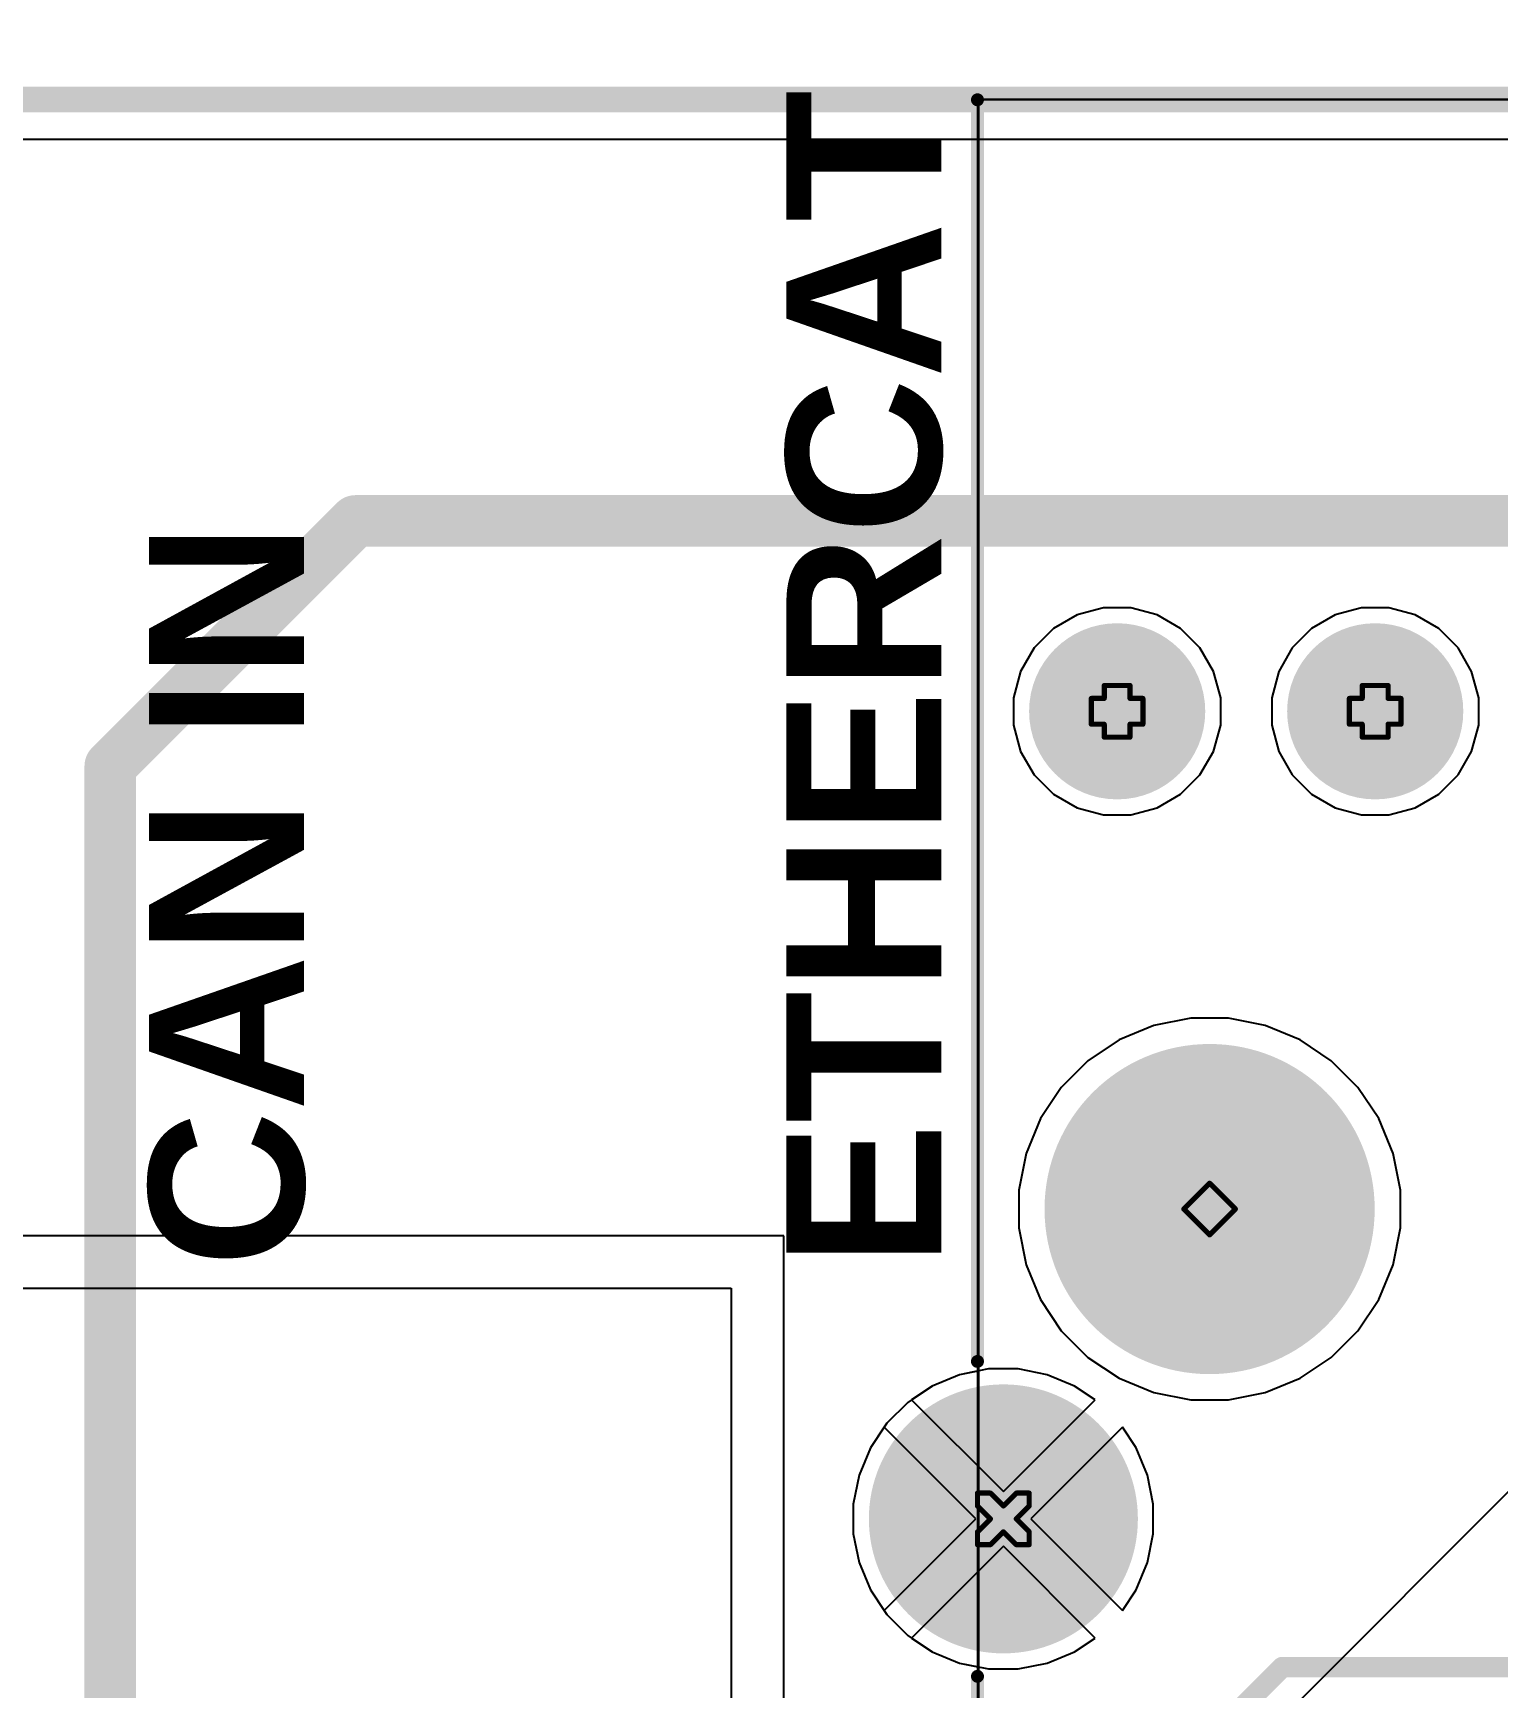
# Model space of a CAD drawing. Header units: inches. Extents: x 0 to 5401, y 0 to 5414.
# Drawn here: x 85.55 to 99.97, y 101.36 to 117.65 of the extents above; entities that cross this region are included whole.
import ezdxf

# ---------------------------------------------------------------- set-up
doc = ezdxf.new("R2010")
doc.units = ezdxf.units.IN
for name, color, linetype in [('Board Outline', 216, 'Continuous'), ('Bottom Layer', 5, 'Continuous'), ('Bottom Solder', 6, 'Continuous'), ('Drill Drawing', 1, 'Continuous'), ('Layer 1', 16, 'Continuous'), ('Layer 2', 76, 'Continuous'), ('Multi-Layer', 9, 'Continuous'), ('Pad Holes', 156, 'Continuous'), ('Top Layer', 1, 'Continuous'), ('Top Overlay', 2, 'Continuous'), ('Top Solder', 216, 'Continuous')]:
    doc.layers.add(name, color=color, linetype=linetype)
doc.styles.add('Arial_Bold', font='', dxfattribs={"height": 0.2})
doc.styles.get('Arial_Bold').set_extended_font_data('Arial', bold=True)

# ---------------------------------------------------------------- blocks, each defined once
blk = doc.blocks.new('HR911105A_179')
at = {"layer": 'Bottom Layer'}
h = blk.add_hatch(color=5, dxfattribs=at)
edge = h.paths.add_edge_path()
edge.add_arc((-6.625, 6.895), 0.765, 0, 360)
h = blk.add_hatch(color=5, dxfattribs=at)
edge = h.paths.add_edge_path()
edge.add_arc((-4.085, 6.895), 0.765, 0, 360)
h = blk.add_hatch(color=5, dxfattribs=at)
edge = h.paths.add_edge_path()
edge.add_arc((-7.745, -1.055), 1.222, 0, 360)
at = {"layer": 'Bottom Solder'}
h = blk.add_hatch(color=6, dxfattribs=at)
edge = h.paths.add_edge_path()
edge.add_arc((-6.625, 6.895), 0.867, 0, 360)
h = blk.add_hatch(color=6, dxfattribs=at)
edge = h.paths.add_edge_path()
edge.add_arc((-4.085, 6.895), 0.867, 0, 360)
h = blk.add_hatch(color=6, dxfattribs=at)
edge = h.paths.add_edge_path()
edge.add_arc((-5.715, 1.995), 0.102, 0, 360)
h = blk.add_hatch(color=6, dxfattribs=at)
edge = h.paths.add_edge_path()
edge.add_arc((-7.745, -1.055), 1.324, 0, 360)
at = {"layer": 'Layer 1'}
h = blk.add_hatch(color=16, dxfattribs=at)
edge = h.paths.add_edge_path()
edge.add_arc((-6.625, 6.895), 0.765, 0, 360)
h = blk.add_hatch(color=16, dxfattribs=at)
edge = h.paths.add_edge_path()
edge.add_arc((-4.085, 6.895), 0.765, 0, 360)
h = blk.add_hatch(color=16, dxfattribs=at)
edge = h.paths.add_edge_path()
edge.add_arc((-7.745, -1.055), 1.222, 0, 360)
at = {"layer": 'Layer 2'}
h = blk.add_hatch(color=76, dxfattribs=at)
edge = h.paths.add_edge_path()
edge.add_arc((-6.625, 6.895), 0.765, 0, 360)
h = blk.add_hatch(color=76, dxfattribs=at)
edge = h.paths.add_edge_path()
edge.add_arc((-4.085, 6.895), 0.765, 0, 360)
h = blk.add_hatch(color=76, dxfattribs=at)
edge = h.paths.add_edge_path()
edge.add_arc((-7.745, -1.055), 1.222, 0, 360)
at = {"layer": 'Multi-Layer'}
h = blk.add_hatch(color=9, dxfattribs=at)
edge = h.paths.add_edge_path()
edge.add_arc((-6.625, 6.895), 0.765, 0, 360)
h = blk.add_hatch(color=9, dxfattribs=at)
edge = h.paths.add_edge_path()
edge.add_arc((-4.085, 6.895), 0.765, 0, 360)
h = blk.add_hatch(color=9, dxfattribs=at)
edge = h.paths.add_edge_path()
edge.add_arc((-7.745, -1.055), 1.222, 0, 360)
at = {"layer": 'Pad Holes'}
h = blk.add_hatch(color=7, dxfattribs=at)
edge = h.paths.add_edge_path()
edge.add_arc((-6.625, 6.895), 0.51, 0, 360)
h = blk.add_hatch(color=7, dxfattribs=at)
edge = h.paths.add_edge_path()
edge.add_arc((-4.085, 6.895), 0.51, 0, 360)
h = blk.add_hatch(color=7, dxfattribs=at)
edge = h.paths.add_edge_path()
edge.add_arc((-5.715, 1.995), 1.625, 0, 360)
h = blk.add_hatch(color=7, dxfattribs=at)
edge = h.paths.add_edge_path()
edge.add_arc((-7.745, -1.055), 0.815, 0, 360)
at = {"layer": 'Top Layer'}
h = blk.add_hatch(color=1, dxfattribs=at)
edge = h.paths.add_edge_path()
edge.add_arc((-6.625, 6.895), 0.765, 0, 360)
h = blk.add_hatch(color=1, dxfattribs=at)
edge = h.paths.add_edge_path()
edge.add_arc((-4.085, 6.895), 0.765, 0, 360)
h = blk.add_hatch(color=1, dxfattribs=at)
edge = h.paths.add_edge_path()
edge.add_arc((-7.745, -1.055), 1.222, 0, 360)
at = {"layer": 'Top Solder'}
h = blk.add_hatch(color=216, dxfattribs=at)
edge = h.paths.add_edge_path()
edge.add_arc((-6.625, 6.895), 0.867, 0, 360)
h = blk.add_hatch(color=216, dxfattribs=at)
edge = h.paths.add_edge_path()
edge.add_arc((-4.085, 6.895), 0.867, 0, 360)
h = blk.add_hatch(color=216, dxfattribs=at)
edge = h.paths.add_edge_path()
edge.add_arc((-5.715, 1.995), 0.102, 0, 360)
h = blk.add_hatch(color=216, dxfattribs=at)
edge = h.paths.add_edge_path()
edge.add_arc((-7.745, -1.055), 1.324, 0, 360)
at = {"layer": 'Top Overlay'}
for points in [[(-8, 12.915, 0.127, 0.127, 0), (8, 12.915, 0.127, 0.127, 0)], [(-8, 0.495, 0.127, 0.127, 0), (-8, 12.915, 0.127, 0.127, 0)], [(-8, -8.485, 0.127, 0.127, 0), (-8, -2.605, 0.127, 0.127, 0)]]:
    blk.add_lwpolyline(points, format="xyseb", dxfattribs=at)
for points in [[(-8.032, 12.915, 0.0635, 0.0635, 1), (-7.968, 12.915, 0.0635, 0.0635, 1)], [(-8.032, 12.915, 0.0635, 0.0635, 1), (-7.968, 12.915, 0.0635, 0.0635, 1)], [(-8.032, 0.495, 0.0635, 0.0635, 1), (-7.968, 0.495, 0.0635, 0.0635, 1)], [(-8.032, -2.605, 0.0635, 0.0635, 1), (-7.968, -2.605, 0.0635, 0.0635, 1)]]:
    blk.add_lwpolyline(points, format="xyseb", close=True, dxfattribs=at)

msp = doc.modelspace()

# ---------------------------------------------------------------- linework, layer by layer
at = {"layer": 'Board Outline'}
msp.add_lwpolyline([(0, 117, 0.254, 0.254, 0), (150, 117, 0.254, 0.254, 0)], format="xyseb", dxfattribs=at)
at = {"layer": 'Bottom Layer'}
for p, q in [((94.852, 117), (94.856, 117)), ((134.29, 117), (94.852, 117)), ((94.856, 117), (94.856, 95.611)), ((4.517, 116.612), (94.856, 116.612)), ((94.856, 116.612), (94.856, 104.484)), ((94.669, 104.447), (94.4, 104.336)), ((94.856, 104.484), (94.669, 104.447)), ((94.4, 104.336), (94.158, 104.174)), ((94.158, 104.174), (93.953, 103.969)), ((93.953, 103.969), (93.791, 103.727)), ((93.791, 103.727), (93.68, 103.458)), ((93.68, 103.458), (93.623, 103.173)), ((93.623, 103.173), (93.623, 102.882)), ((93.623, 102.882), (93.68, 102.597)), ((93.68, 102.597), (93.791, 102.328)), ((93.791, 102.328), (93.953, 102.086)), ((93.953, 102.086), (94.158, 101.881)), ((94.158, 101.881), (94.4, 101.719)), ((94.4, 101.719), (94.669, 101.608)), ((94.669, 101.608), (94.856, 101.571)), ((94.856, 101.571), (94.856, 95.611))]:
    msp.add_line(p, q, dxfattribs=at)
at = {"layer": 'Drill Drawing'}
for points in [[(95.966, 110.851, 0.0508, 0.0508, 0), (95.966, 111.105, 0.0508, 0.0508, 0)], [(95.966, 111.105, 0.0508, 0.0508, 0), (96.093, 111.105, 0.0508, 0.0508, 0)], [(96.093, 111.105, 0.0508, 0.0508, 0), (96.093, 111.232, 0.0508, 0.0508, 0)], [(96.093, 111.232, 0.0508, 0.0508, 0), (96.347, 111.232, 0.0508, 0.0508, 0)], [(96.347, 111.105, 0.0508, 0.0508, 0), (96.347, 111.232, 0.0508, 0.0508, 0)], [(96.347, 111.105, 0.0508, 0.0508, 0), (96.474, 111.105, 0.0508, 0.0508, 0)], [(96.474, 110.851, 0.0508, 0.0508, 0), (96.474, 111.105, 0.0508, 0.0508, 0)], [(98.506, 110.851, 0.0508, 0.0508, 0), (98.506, 111.105, 0.0508, 0.0508, 0)], [(98.506, 111.105, 0.0508, 0.0508, 0), (98.633, 111.105, 0.0508, 0.0508, 0)], [(98.633, 111.105, 0.0508, 0.0508, 0), (98.633, 111.232, 0.0508, 0.0508, 0)], [(98.633, 111.232, 0.0508, 0.0508, 0), (98.887, 111.232, 0.0508, 0.0508, 0)], [(98.887, 111.105, 0.0508, 0.0508, 0), (98.887, 111.232, 0.0508, 0.0508, 0)], [(98.887, 111.105, 0.0508, 0.0508, 0), (99.014, 111.105, 0.0508, 0.0508, 0)], [(99.014, 110.851, 0.0508, 0.0508, 0), (99.014, 111.105, 0.0508, 0.0508, 0)], [(95.966, 110.851, 0.0508, 0.0508, 0), (96.093, 110.851, 0.0508, 0.0508, 0)], [(96.093, 110.724, 0.0508, 0.0508, 0), (96.093, 110.851, 0.0508, 0.0508, 0)], [(96.347, 110.851, 0.0508, 0.0508, 0), (96.474, 110.851, 0.0508, 0.0508, 0)], [(96.347, 110.724, 0.0508, 0.0508, 0), (96.347, 110.851, 0.0508, 0.0508, 0)], [(98.506, 110.851, 0.0508, 0.0508, 0), (98.633, 110.851, 0.0508, 0.0508, 0)], [(98.633, 110.724, 0.0508, 0.0508, 0), (98.633, 110.851, 0.0508, 0.0508, 0)], [(98.887, 110.851, 0.0508, 0.0508, 0), (99.014, 110.851, 0.0508, 0.0508, 0)], [(98.887, 110.724, 0.0508, 0.0508, 0), (98.887, 110.851, 0.0508, 0.0508, 0)], [(96.093, 110.724, 0.0508, 0.0508, 0), (96.347, 110.724, 0.0508, 0.0508, 0)], [(98.633, 110.724, 0.0508, 0.0508, 0), (98.887, 110.724, 0.0508, 0.0508, 0)], [(96.876, 106.078, 0.0508, 0.0508, 0), (97.13, 106.332, 0.0508, 0.0508, 0)], [(97.13, 106.332, 0.0508, 0.0508, 0), (97.384, 106.078, 0.0508, 0.0508, 0)], [(96.876, 106.078, 0.0508, 0.0508, 0), (97.13, 105.824, 0.0508, 0.0508, 0)], [(97.13, 105.824, 0.0508, 0.0508, 0), (97.384, 106.078, 0.0508, 0.0508, 0)], [(94.846, 103.155, 0.0508, 0.0508, 0), (94.846, 103.282, 0.0508, 0.0508, 0)], [(94.846, 103.282, 0.0508, 0.0508, 0), (94.973, 103.282, 0.0508, 0.0508, 0)], [(94.973, 103.282, 0.0508, 0.0508, 0), (95.1, 103.155, 0.0508, 0.0508, 0)], [(95.1, 103.155, 0.0508, 0.0508, 0), (95.227, 103.282, 0.0508, 0.0508, 0)], [(95.227, 103.282, 0.0508, 0.0508, 0), (95.354, 103.282, 0.0508, 0.0508, 0)], [(95.354, 103.155, 0.0508, 0.0508, 0), (95.354, 103.282, 0.0508, 0.0508, 0)], [(94.846, 103.155, 0.0508, 0.0508, 0), (94.973, 103.028, 0.0508, 0.0508, 0)], [(95.227, 103.028, 0.0508, 0.0508, 0), (95.354, 103.155, 0.0508, 0.0508, 0)], [(94.846, 102.901, 0.0508, 0.0508, 0), (94.973, 103.028, 0.0508, 0.0508, 0)], [(95.227, 103.028, 0.0508, 0.0508, 0), (95.354, 102.901, 0.0508, 0.0508, 0)], [(94.846, 102.774, 0.0508, 0.0508, 0), (94.846, 102.901, 0.0508, 0.0508, 0)], [(94.846, 102.774, 0.0508, 0.0508, 0), (94.973, 102.774, 0.0508, 0.0508, 0)], [(94.973, 102.774, 0.0508, 0.0508, 0), (95.1, 102.901, 0.0508, 0.0508, 0)], [(95.1, 102.901, 0.0508, 0.0508, 0), (95.227, 102.774, 0.0508, 0.0508, 0)], [(95.227, 102.774, 0.0508, 0.0508, 0), (95.354, 102.774, 0.0508, 0.0508, 0)], [(95.354, 102.774, 0.0508, 0.0508, 0), (95.354, 102.901, 0.0508, 0.0508, 0)]]:
    msp.add_lwpolyline(points, format="xyseb", dxfattribs=at)
for points in [[(95.953, 111.105, 0.0254, 0.0254, 1), (95.978, 111.105, 0.0254, 0.0254, 1)], [(95.953, 111.105, 0.0254, 0.0254, 1), (95.978, 111.105, 0.0254, 0.0254, 1)], [(96.08, 111.232, 0.0254, 0.0254, 1), (96.105, 111.232, 0.0254, 0.0254, 1)], [(96.08, 111.232, 0.0254, 0.0254, 1), (96.105, 111.232, 0.0254, 0.0254, 1)], [(96.08, 111.105, 0.0254, 0.0254, 1), (96.105, 111.105, 0.0254, 0.0254, 1)], [(96.08, 111.105, 0.0254, 0.0254, 1), (96.105, 111.105, 0.0254, 0.0254, 1)], [(96.334, 111.232, 0.0254, 0.0254, 1), (96.359, 111.232, 0.0254, 0.0254, 1)], [(96.334, 111.232, 0.0254, 0.0254, 1), (96.359, 111.232, 0.0254, 0.0254, 1)], [(96.334, 111.105, 0.0254, 0.0254, 1), (96.359, 111.105, 0.0254, 0.0254, 1)], [(96.334, 111.105, 0.0254, 0.0254, 1), (96.359, 111.105, 0.0254, 0.0254, 1)], [(96.461, 111.105, 0.0254, 0.0254, 1), (96.486, 111.105, 0.0254, 0.0254, 1)], [(96.461, 111.105, 0.0254, 0.0254, 1), (96.486, 111.105, 0.0254, 0.0254, 1)], [(98.493, 111.105, 0.0254, 0.0254, 1), (98.518, 111.105, 0.0254, 0.0254, 1)], [(98.493, 111.105, 0.0254, 0.0254, 1), (98.518, 111.105, 0.0254, 0.0254, 1)], [(98.62, 111.232, 0.0254, 0.0254, 1), (98.645, 111.232, 0.0254, 0.0254, 1)], [(98.62, 111.232, 0.0254, 0.0254, 1), (98.645, 111.232, 0.0254, 0.0254, 1)], [(98.62, 111.105, 0.0254, 0.0254, 1), (98.645, 111.105, 0.0254, 0.0254, 1)], [(98.62, 111.105, 0.0254, 0.0254, 1), (98.645, 111.105, 0.0254, 0.0254, 1)], [(98.874, 111.232, 0.0254, 0.0254, 1), (98.899, 111.232, 0.0254, 0.0254, 1)], [(98.874, 111.232, 0.0254, 0.0254, 1), (98.899, 111.232, 0.0254, 0.0254, 1)], [(98.874, 111.105, 0.0254, 0.0254, 1), (98.899, 111.105, 0.0254, 0.0254, 1)], [(98.874, 111.105, 0.0254, 0.0254, 1), (98.899, 111.105, 0.0254, 0.0254, 1)], [(99.001, 111.105, 0.0254, 0.0254, 1), (99.026, 111.105, 0.0254, 0.0254, 1)], [(99.001, 111.105, 0.0254, 0.0254, 1), (99.026, 111.105, 0.0254, 0.0254, 1)], [(95.953, 110.851, 0.0254, 0.0254, 1), (95.978, 110.851, 0.0254, 0.0254, 1)], [(95.953, 110.851, 0.0254, 0.0254, 1), (95.978, 110.851, 0.0254, 0.0254, 1)], [(96.08, 110.851, 0.0254, 0.0254, 1), (96.105, 110.851, 0.0254, 0.0254, 1)], [(96.08, 110.851, 0.0254, 0.0254, 1), (96.105, 110.851, 0.0254, 0.0254, 1)], [(96.334, 110.851, 0.0254, 0.0254, 1), (96.359, 110.851, 0.0254, 0.0254, 1)], [(96.334, 110.851, 0.0254, 0.0254, 1), (96.359, 110.851, 0.0254, 0.0254, 1)], [(96.461, 110.851, 0.0254, 0.0254, 1), (96.486, 110.851, 0.0254, 0.0254, 1)], [(96.461, 110.851, 0.0254, 0.0254, 1), (96.486, 110.851, 0.0254, 0.0254, 1)], [(98.493, 110.851, 0.0254, 0.0254, 1), (98.518, 110.851, 0.0254, 0.0254, 1)], [(98.493, 110.851, 0.0254, 0.0254, 1), (98.518, 110.851, 0.0254, 0.0254, 1)], [(98.62, 110.851, 0.0254, 0.0254, 1), (98.645, 110.851, 0.0254, 0.0254, 1)], [(98.62, 110.851, 0.0254, 0.0254, 1), (98.645, 110.851, 0.0254, 0.0254, 1)], [(98.874, 110.851, 0.0254, 0.0254, 1), (98.899, 110.851, 0.0254, 0.0254, 1)], [(98.874, 110.851, 0.0254, 0.0254, 1), (98.899, 110.851, 0.0254, 0.0254, 1)], [(99.001, 110.851, 0.0254, 0.0254, 1), (99.026, 110.851, 0.0254, 0.0254, 1)], [(99.001, 110.851, 0.0254, 0.0254, 1), (99.026, 110.851, 0.0254, 0.0254, 1)], [(96.08, 110.724, 0.0254, 0.0254, 1), (96.105, 110.724, 0.0254, 0.0254, 1)], [(96.08, 110.724, 0.0254, 0.0254, 1), (96.105, 110.724, 0.0254, 0.0254, 1)], [(96.334, 110.724, 0.0254, 0.0254, 1), (96.359, 110.724, 0.0254, 0.0254, 1)], [(96.334, 110.724, 0.0254, 0.0254, 1), (96.359, 110.724, 0.0254, 0.0254, 1)], [(98.62, 110.724, 0.0254, 0.0254, 1), (98.645, 110.724, 0.0254, 0.0254, 1)], [(98.62, 110.724, 0.0254, 0.0254, 1), (98.645, 110.724, 0.0254, 0.0254, 1)], [(98.874, 110.724, 0.0254, 0.0254, 1), (98.899, 110.724, 0.0254, 0.0254, 1)], [(98.874, 110.724, 0.0254, 0.0254, 1), (98.899, 110.724, 0.0254, 0.0254, 1)], [(97.117, 106.332, 0.0254, 0.0254, 1), (97.142, 106.332, 0.0254, 0.0254, 1)], [(97.117, 106.332, 0.0254, 0.0254, 1), (97.142, 106.332, 0.0254, 0.0254, 1)], [(96.863, 106.078, 0.0254, 0.0254, 1), (96.888, 106.078, 0.0254, 0.0254, 1)], [(96.863, 106.078, 0.0254, 0.0254, 1), (96.888, 106.078, 0.0254, 0.0254, 1)], [(97.371, 106.078, 0.0254, 0.0254, 1), (97.396, 106.078, 0.0254, 0.0254, 1)], [(97.371, 106.078, 0.0254, 0.0254, 1), (97.396, 106.078, 0.0254, 0.0254, 1)], [(97.117, 105.824, 0.0254, 0.0254, 1), (97.142, 105.824, 0.0254, 0.0254, 1)], [(97.117, 105.824, 0.0254, 0.0254, 1), (97.142, 105.824, 0.0254, 0.0254, 1)], [(94.833, 103.282, 0.0254, 0.0254, 1), (94.858, 103.282, 0.0254, 0.0254, 1)], [(94.833, 103.282, 0.0254, 0.0254, 1), (94.858, 103.282, 0.0254, 0.0254, 1)], [(94.96, 103.282, 0.0254, 0.0254, 1), (94.985, 103.282, 0.0254, 0.0254, 1)], [(94.96, 103.282, 0.0254, 0.0254, 1), (94.985, 103.282, 0.0254, 0.0254, 1)], [(95.214, 103.282, 0.0254, 0.0254, 1), (95.239, 103.282, 0.0254, 0.0254, 1)], [(95.214, 103.282, 0.0254, 0.0254, 1), (95.239, 103.282, 0.0254, 0.0254, 1)], [(95.341, 103.282, 0.0254, 0.0254, 1), (95.366, 103.282, 0.0254, 0.0254, 1)], [(95.341, 103.282, 0.0254, 0.0254, 1), (95.366, 103.282, 0.0254, 0.0254, 1)], [(94.833, 103.155, 0.0254, 0.0254, 1), (94.858, 103.155, 0.0254, 0.0254, 1)], [(94.833, 103.155, 0.0254, 0.0254, 1), (94.858, 103.155, 0.0254, 0.0254, 1)], [(95.087, 103.155, 0.0254, 0.0254, 1), (95.112, 103.155, 0.0254, 0.0254, 1)], [(95.087, 103.155, 0.0254, 0.0254, 1), (95.112, 103.155, 0.0254, 0.0254, 1)], [(95.341, 103.155, 0.0254, 0.0254, 1), (95.366, 103.155, 0.0254, 0.0254, 1)], [(95.341, 103.155, 0.0254, 0.0254, 1), (95.366, 103.155, 0.0254, 0.0254, 1)], [(94.96, 103.028, 0.0254, 0.0254, 1), (94.985, 103.028, 0.0254, 0.0254, 1)], [(94.96, 103.028, 0.0254, 0.0254, 1), (94.985, 103.028, 0.0254, 0.0254, 1)], [(95.214, 103.028, 0.0254, 0.0254, 1), (95.239, 103.028, 0.0254, 0.0254, 1)], [(95.214, 103.028, 0.0254, 0.0254, 1), (95.239, 103.028, 0.0254, 0.0254, 1)], [(94.833, 102.901, 0.0254, 0.0254, 1), (94.858, 102.901, 0.0254, 0.0254, 1)], [(94.833, 102.901, 0.0254, 0.0254, 1), (94.858, 102.901, 0.0254, 0.0254, 1)], [(94.833, 102.774, 0.0254, 0.0254, 1), (94.858, 102.774, 0.0254, 0.0254, 1)], [(94.833, 102.774, 0.0254, 0.0254, 1), (94.858, 102.774, 0.0254, 0.0254, 1)], [(94.96, 102.774, 0.0254, 0.0254, 1), (94.985, 102.774, 0.0254, 0.0254, 1)], [(94.96, 102.774, 0.0254, 0.0254, 1), (94.985, 102.774, 0.0254, 0.0254, 1)], [(95.087, 102.901, 0.0254, 0.0254, 1), (95.112, 102.901, 0.0254, 0.0254, 1)], [(95.087, 102.901, 0.0254, 0.0254, 1), (95.112, 102.901, 0.0254, 0.0254, 1)], [(95.214, 102.774, 0.0254, 0.0254, 1), (95.239, 102.774, 0.0254, 0.0254, 1)], [(95.214, 102.774, 0.0254, 0.0254, 1), (95.239, 102.774, 0.0254, 0.0254, 1)], [(95.341, 102.901, 0.0254, 0.0254, 1), (95.366, 102.901, 0.0254, 0.0254, 1)], [(95.341, 102.901, 0.0254, 0.0254, 1), (95.366, 102.901, 0.0254, 0.0254, 1)], [(95.341, 102.774, 0.0254, 0.0254, 1), (95.366, 102.774, 0.0254, 0.0254, 1)], [(95.341, 102.774, 0.0254, 0.0254, 1), (95.366, 102.774, 0.0254, 0.0254, 1)]]:
    msp.add_lwpolyline(points, format="xyseb", close=True, dxfattribs=at)
at = {"layer": 'Layer 1'}
for p, q in [((4.603, 116.612), (145.397, 116.612)), ((95.826, 111.927), (95.594, 111.793)), ((96.085, 111.997), (95.826, 111.927)), ((96.354, 111.997), (96.085, 111.997)), ((96.613, 111.927), (96.354, 111.997)), ((96.845, 111.793), (96.613, 111.927)), ((98.366, 111.927), (98.134, 111.793)), ((98.625, 111.997), (98.366, 111.927)), ((98.894, 111.997), (98.625, 111.997)), ((99.153, 111.927), (98.894, 111.997)), ((99.385, 111.793), (99.153, 111.927)), ((95.594, 111.793), (95.404, 111.603)), ((97.035, 111.603), (96.845, 111.793)), ((98.134, 111.793), (97.944, 111.603)), ((99.575, 111.603), (99.385, 111.793)), ((95.404, 111.603), (95.27, 111.371)), ((97.169, 111.371), (97.035, 111.603)), ((97.944, 111.603), (97.81, 111.371)), ((99.709, 111.371), (99.575, 111.603)), ((95.27, 111.371), (95.201, 111.112)), ((97.239, 111.112), (97.169, 111.371)), ((97.81, 111.371), (97.741, 111.112)), ((99.779, 111.112), (99.709, 111.371)), ((95.201, 111.112), (95.201, 110.843)), ((97.239, 110.843), (97.239, 111.112)), ((97.741, 111.112), (97.741, 110.843)), ((99.779, 110.843), (99.779, 111.112)), ((95.201, 110.843), (95.27, 110.584)), ((97.169, 110.584), (97.239, 110.843)), ((97.741, 110.843), (97.81, 110.584)), ((99.709, 110.584), (99.779, 110.843)), ((95.27, 110.584), (95.404, 110.352)), ((97.035, 110.352), (97.169, 110.584)), ((97.81, 110.584), (97.944, 110.352)), ((99.575, 110.352), (99.709, 110.584)), ((95.404, 110.352), (95.594, 110.162)), ((96.845, 110.162), (97.035, 110.352)), ((97.944, 110.352), (98.134, 110.162)), ((99.385, 110.162), (99.575, 110.352)), ((95.594, 110.162), (95.826, 110.028)), ((96.613, 110.028), (96.845, 110.162)), ((98.134, 110.162), (98.366, 110.028)), ((99.153, 110.028), (99.385, 110.162)), ((95.826, 110.028), (96.085, 109.959)), ((96.354, 109.959), (96.613, 110.028)), ((98.366, 110.028), (98.625, 109.959)), ((98.894, 109.959), (99.153, 110.028)), ((96.085, 109.959), (96.354, 109.959)), ((98.625, 109.959), (98.894, 109.959)), ((96.582, 107.884), (96.24, 107.743)), ((96.945, 107.957), (96.582, 107.884)), ((97.315, 107.957), (96.945, 107.957)), ((97.678, 107.884), (97.315, 107.957)), ((98.02, 107.743), (97.678, 107.884)), ((96.24, 107.743), (95.932, 107.537)), ((98.327, 107.537), (98.02, 107.743)), ((95.932, 107.537), (95.67, 107.275)), ((98.589, 107.275), (98.327, 107.537)), ((95.67, 107.275), (95.464, 106.968)), ((98.795, 106.968), (98.589, 107.275)), ((95.464, 106.968), (95.323, 106.626)), ((98.936, 106.626), (98.795, 106.968)), ((95.323, 106.626), (95.251, 106.263)), ((99.009, 106.263), (98.936, 106.626)), ((95.251, 106.263), (95.251, 105.893)), ((99.009, 105.893), (99.009, 106.263)), ((95.251, 105.893), (95.323, 105.53)), ((98.936, 105.53), (99.009, 105.893)), ((92.939, 105.816), (8.239, 105.816)), ((92.939, 95.98), (92.939, 105.816)), ((95.323, 105.53), (95.464, 105.188)), ((98.795, 105.188), (98.936, 105.53)), ((9.428, 105.298), (92.421, 105.298)), ((92.421, 105.298), (92.421, 99.038)), ((95.464, 105.188), (95.67, 104.88)), ((98.589, 104.88), (98.795, 105.188)), ((95.67, 104.88), (95.932, 104.618)), ((98.327, 104.618), (98.589, 104.88)), ((95.932, 104.618), (96.24, 104.412)), ((98.02, 104.412), (98.327, 104.618)), ((94.669, 104.447), (94.4, 104.336)), ((94.954, 104.504), (94.669, 104.447)), ((95.245, 104.504), (94.954, 104.504)), ((95.53, 104.447), (95.245, 104.504)), ((95.799, 104.336), (95.53, 104.447)), ((94.4, 104.336), (94.197, 104.2)), ((96.003, 104.2), (95.799, 104.336)), ((96.24, 104.412), (96.582, 104.271)), ((96.582, 104.271), (96.945, 104.199)), ((97.315, 104.199), (97.678, 104.271)), ((97.678, 104.271), (98.02, 104.412)), ((94.197, 104.2), (95.1, 103.297)), ((95.1, 103.297), (96.003, 104.2)), ((96.945, 104.199), (97.315, 104.199)), ((93.927, 103.931), (93.791, 103.727)), ((94.83, 103.028), (93.927, 103.931)), ((96.272, 103.931), (95.369, 103.028)), ((96.408, 103.727), (96.272, 103.931)), ((93.791, 103.727), (93.68, 103.458)), ((96.519, 103.458), (96.408, 103.727)), ((93.68, 103.458), (93.623, 103.173)), ((96.576, 103.173), (96.519, 103.458)), ((93.623, 103.173), (93.623, 102.882)), ((96.576, 102.882), (96.576, 103.173)), ((93.927, 102.125), (94.83, 103.028)), ((95.369, 103.028), (96.272, 102.125)), ((93.623, 102.882), (93.68, 102.597)), ((96.519, 102.597), (96.576, 102.882)), ((95.1, 102.758), (94.197, 101.855)), ((96.003, 101.855), (95.1, 102.758)), ((93.68, 102.597), (93.791, 102.328)), ((96.408, 102.328), (96.519, 102.597)), ((93.791, 102.328), (93.927, 102.125)), ((96.272, 102.125), (96.408, 102.328)), ((94.197, 101.855), (94.4, 101.719)), ((95.799, 101.719), (96.003, 101.855)), ((94.4, 101.719), (94.669, 101.608)), ((95.53, 101.608), (95.799, 101.719)), ((94.669, 101.608), (94.954, 101.551)), ((94.954, 101.551), (95.245, 101.551)), ((95.245, 101.551), (95.53, 101.608))]:
    msp.add_line(p, q, dxfattribs=at)
at = {"layer": 'Layer 2'}
for p, q in [((94.852, 117), (94.856, 117)), ((134.29, 117), (94.852, 117)), ((94.856, 117), (94.856, 95.611)), ((4.603, 116.612), (94.856, 116.612)), ((94.856, 116.612), (94.856, 104.484)), ((94.669, 104.447), (94.4, 104.336)), ((94.856, 104.484), (94.669, 104.447)), ((94.4, 104.336), (94.158, 104.174)), ((94.158, 104.174), (93.953, 103.969)), ((93.953, 103.969), (93.791, 103.727)), ((93.791, 103.727), (93.68, 103.458)), ((93.68, 103.458), (93.623, 103.173)), ((93.623, 103.173), (93.623, 102.882)), ((93.623, 102.882), (93.68, 102.597)), ((93.68, 102.597), (93.791, 102.328)), ((93.791, 102.328), (93.953, 102.086)), ((93.953, 102.086), (94.158, 101.881)), ((94.158, 101.881), (94.4, 101.719)), ((94.4, 101.719), (94.669, 101.608)), ((94.669, 101.608), (94.856, 101.571)), ((94.856, 101.571), (94.856, 95.611))]:
    msp.add_line(p, q, dxfattribs=at)
at = {"layer": 'Top Layer'}
for p, q in [((94.847, 117), (134.284, 117)), ((94.847, 91.078), (94.847, 117)), ((5.795, 116.612), (94.847, 116.612)), ((94.847, 116.612), (94.847, 104.483)), ((94.669, 104.447), (94.4, 104.336)), ((94.847, 104.483), (94.669, 104.447)), ((94.4, 104.336), (94.158, 104.174)), ((94.158, 104.174), (93.953, 103.969)), ((93.953, 103.969), (93.791, 103.727)), ((93.791, 103.727), (93.68, 103.458)), ((93.68, 103.458), (93.623, 103.173)), ((93.623, 103.173), (93.623, 102.882)), ((93.623, 102.882), (93.68, 102.597)), ((93.68, 102.597), (93.791, 102.328)), ((93.791, 102.328), (93.953, 102.086)), ((93.953, 102.086), (94.158, 101.881)), ((94.158, 101.881), (94.4, 101.719)), ((94.4, 101.719), (94.669, 101.608)), ((94.669, 101.608), (94.847, 101.572)), ((94.847, 101.572), (94.847, 91.078))]:
    msp.add_line(p, q, dxfattribs=at)
for points in [[(86.309, 110.439, 0.508, 0.508, 0), (88.722, 112.852, 0.508, 0.508, 0)], [(88.722, 112.852, 0.508, 0.508, 0), (105.055, 112.852, 0.508, 0.508, 0)], [(86.309, 100.628, 0.508, 0.508, 0), (86.309, 110.439, 0.508, 0.508, 0)], [(95.758, 99.48, 0.203, 0.203, 0), (97.846, 101.568, 0.203, 0.203, 0)], [(97.846, 101.568, 0.203, 0.203, 0), (108.326, 101.568, 0.203, 0.203, 0)]]:
    msp.add_lwpolyline(points, format="xyseb", dxfattribs=at)
for points in [[(88.595, 112.852, 0.254, 0.254, 1), (88.849, 112.852, 0.254, 0.254, 1)], [(88.595, 112.852, 0.254, 0.254, 1), (88.849, 112.852, 0.254, 0.254, 1)], [(86.182, 110.439, 0.254, 0.254, 1), (86.436, 110.439, 0.254, 0.254, 1)], [(86.182, 110.439, 0.254, 0.254, 1), (86.436, 110.439, 0.254, 0.254, 1)], [(97.795, 101.568, 0.102, 0.102, 1), (97.897, 101.568, 0.102, 0.102, 1)], [(97.795, 101.568, 0.102, 0.102, 1), (97.897, 101.568, 0.102, 0.102, 1)]]:
    msp.add_lwpolyline(points, format="xyseb", close=True, dxfattribs=at)
at = {"layer": 'Top Solder'}
msp.add_line((3.115, 6.162), (5401.268, 5414.317), dxfattribs=at)

# ---------------------------------------------------------------- block references
msp.add_blockref('HR911105A_179', (102.845, 104.083))

# ---------------------------------------------------------------- texts
at = {"layer": 'Top Overlay', "style": 'Arial_Bold'}
for s, p in [('ETHERCAT OUT', (94.488, 105.505)), ('CAN IN', (88.215, 105.505))]:
    msp.add_text(s, height=1.524, rotation=90, dxfattribs=at).set_placement(p)

doc.saveas('drawing.dxf')
